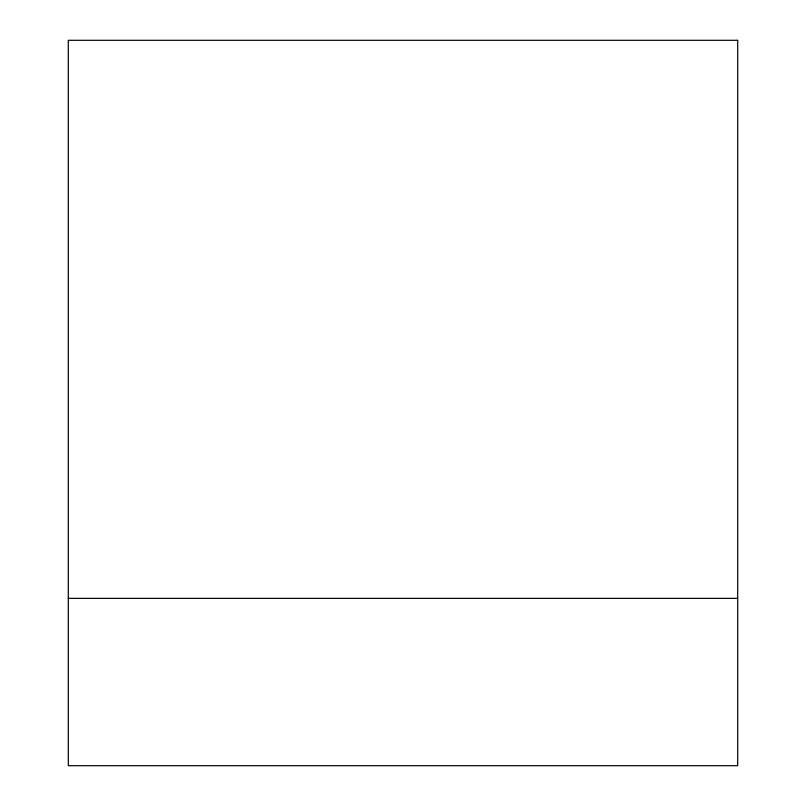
<?xml version="1.0" encoding="UTF-8"?>
<svg xmlns="http://www.w3.org/2000/svg" width="806" height="806" viewBox="0 0 806 806"><rect width="100%" height="100%" fill="white"/><g stroke="black" fill="none" stroke-linecap="round" stroke-linejoin="round"><path stroke-width="1.21" d="M68.308 598.354L737.692 598.354M737.692 40.3L68.308 40.3L68.308 765.7L737.692 765.7L737.692 40.3"/></g></svg>
